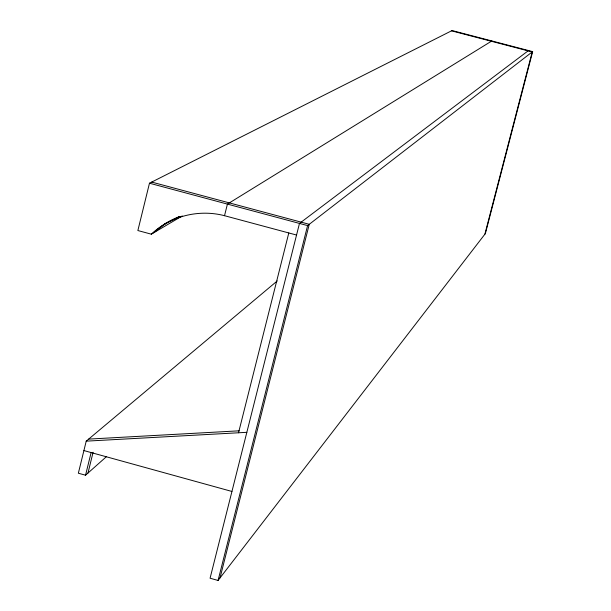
<?xml version="1.0" encoding="UTF-8"?>
<svg xmlns="http://www.w3.org/2000/svg" width="611" height="611" viewBox="0 0 611 611"><rect width="100%" height="100%" fill="white"/><g stroke="black" fill="none" stroke-linecap="round" stroke-linejoin="round"><path stroke-width="0.92" d="M277.241 280.938L86.22 441.15L78.353 473.22L85.548 475.205L106.505 456.593M528.515 50.545L299.474 223.42L210.077 578.22L218.074 580.45L485.386 233.547L532.647 51.622L452.071 30.55L149.474 183.208L137.865 230.546L151.314 234.173L182.254 215.935M85.548 475.205L91.108 452.568M87.984 473.044L93.086 452.285M151.314 234.173C170.584 215.966 198.934 209 224.527 215.698L227.414 204.105L491.84 40.952M238.527 432.779L288.797 232.951M218.074 580.45L307.593 225.596L532.647 51.622M220.036 577.907L309.25 224.313L151.704 182.086M484.874 234.212L532.219 51.95L451.498 30.84M165.864 223.282L153.537 232.86A78.926 77.269 52.2 0 1 179.924 216.431L163.687 224.558M177.793 217.684L179.917 216.431M88.656 439.103L239.176 430.816M86.22 441.15L246.836 432.321M149.474 183.208L307.593 225.596M224.543 215.706L296.549 235.036M83.906 450.574L231.936 491.458"/></g></svg>
